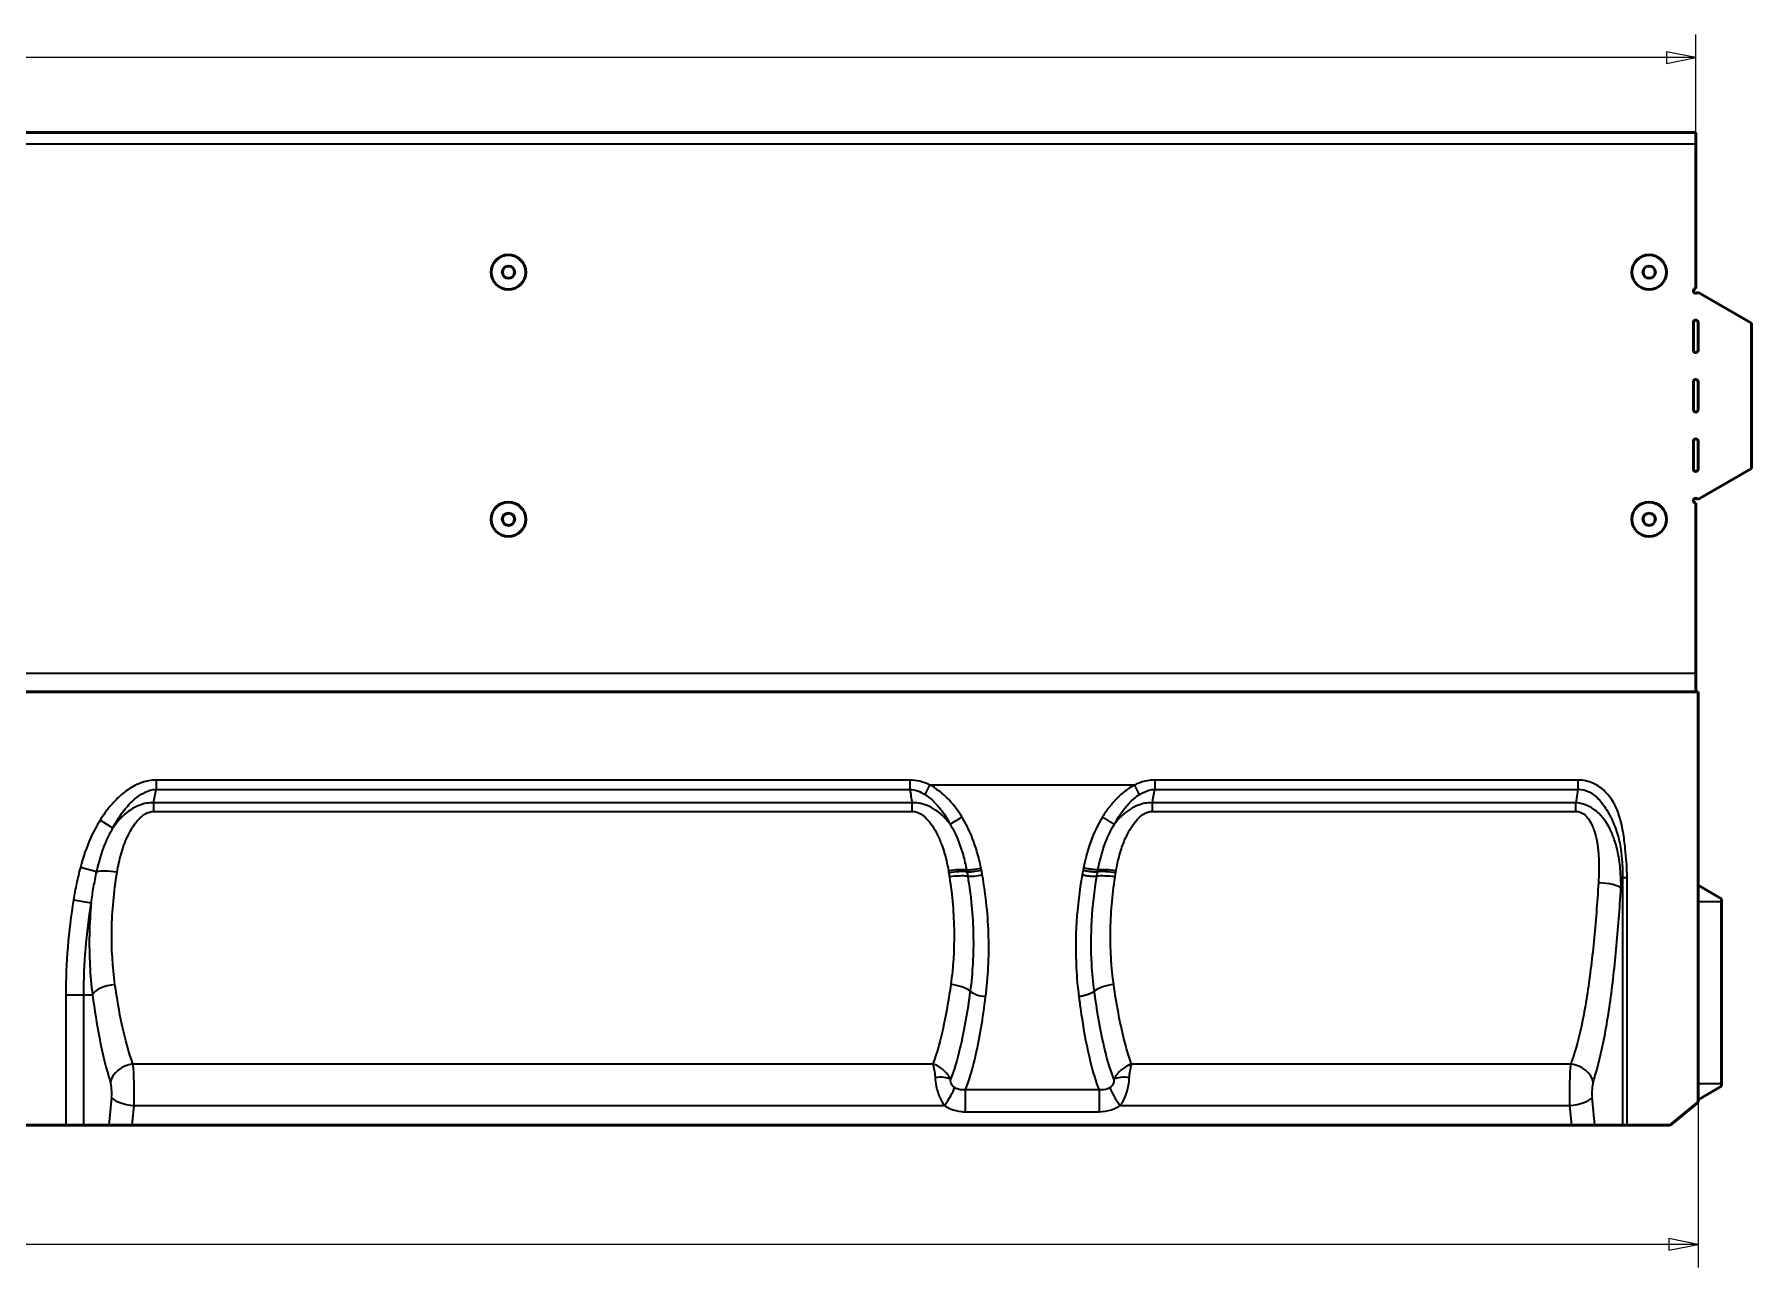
# Model space of a CAD drawing. Header units: millimetres. Extents: x 0 to 2181, y -65 to 1050.
# Drawn here: x 1000.7 to 1369.2, y 569.1 to 833.7 of the extents above; entities that cross this region are included whole.
import ezdxf

# ---------------------------------------------------------------- set-up
doc = ezdxf.new("R2010")
doc.units = ezdxf.units.MM
doc.header["$LTSCALE"] = 2.5
for name, color, linetype, lineweight in [('Bemaßung (ISO)', 7, 'Continuous', 25), ('Sichtbar (ISO)', 7, 'Continuous', 50), ('Sichtbar schmal (ISO)', 7, 'Continuous', 35)]:
    doc.layers.add(name, color=color, linetype=linetype, lineweight=lineweight)

msp = doc.modelspace()

# ---------------------------------------------------------------- linework, layer by layer
at = {"layer": 'Bemaßung (ISO)'}
for p, q in [((1357.162, 810.161), (1357.162, 833.688)), ((1357.162, 828.688), (1350.912, 829.938)), ((1350.912, 829.938), (1350.912, 827.438)), ((1357.162, 828.688), (358.162, 828.688)), ((1350.912, 827.438), (1357.162, 828.688)), ((1357.662, 604.661), (1357.662, 569.13)), ((1357.662, 574.13), (1351.412, 575.38)), ((1357.662, 574.13), (357.662, 574.13)), ((1351.412, 572.88), (1357.662, 574.13))]:
    msp.add_line(p, q, dxfattribs=at)
at = {"layer": 'Bemaßung (ISO)', "flags": 128}
for points in [[(1350.912, 827.438), (1357.162, 828.688), (1350.912, 829.938), (1350.912, 827.438)], [(1351.412, 572.88), (1357.662, 574.13), (1351.412, 575.38), (1351.412, 572.88)]]:
    msp.add_lwpolyline(points, dxfattribs=at)
at = {"layer": 'Bemaßung (ISO)'}
for points in [[(1350.912, 827.438), (1357.162, 828.688), (1350.912, 829.938), (1350.912, 827.438)], [(1351.412, 572.88), (1357.662, 574.13), (1351.412, 575.38), (1351.412, 572.88)]]:
    msp.add_solid(points, dxfattribs=at)
at = {"layer": 'Sichtbar (ISO)'}
for p, q in [((358.162, 812.661), (1357.162, 812.661)), ((1357.162, 779.161), (1357.162, 812.661)), ((1369.162, 771.732), (1357.595, 778.411)), ((1356.662, 765.911), (1356.662, 771.911)), ((1357.662, 771.911), (1357.662, 765.911)), ((1369.162, 740.589), (1369.162, 771.732)), ((1356.662, 753.161), (1356.662, 759.161)), ((1357.662, 759.161), (1357.662, 753.161)), ((1356.662, 740.411), (1356.662, 746.411)), ((1357.662, 746.411), (1357.662, 740.411)), ((1357.595, 733.911), (1369.162, 740.589)), ((1357.162, 692.661), (1357.162, 733.161)), ((1357.662, 692.661), (357.662, 692.661)), ((1357.662, 604.661), (1357.662, 692.661)), ((1362.662, 648.274), (1357.662, 651.161)), ((1362.662, 648.274), (1362.662, 608.047)), ((1362.662, 608.047), (1357.662, 605.161)), ((1357.662, 604.661), (1351.662, 599.661)), ((1351.662, 599.661), (363.662, 599.661))]:
    msp.add_line(p, q, dxfattribs=at)
for centre, radius in [((1102.412, 782.661), 3.708), ((1347.162, 782.661), 3.708), ((1102.412, 782.661), 1.3), ((1347.162, 782.661), 1.3), ((1102.412, 729.661), 3.708), ((1347.162, 729.661), 3.708), ((1102.412, 729.661), 1.3), ((1347.162, 729.661), 1.3)]:
    msp.add_circle(centre, radius, dxfattribs=at)
for centre, start, end in [((1357.162, 778.661), 90, 330), ((1357.162, 771.911), 0, 180), ((1357.162, 765.911), 180, 0), ((1357.162, 759.161), 0, 180), ((1357.162, 753.161), 180, 0), ((1357.162, 746.411), 0, 180), ((1357.162, 740.411), 180, 0), ((1357.162, 733.661), 30, 270)]:
    msp.add_arc(centre, 0.5, start, end, dxfattribs=at)
at = {"layer": 'Sichtbar schmal (ISO)'}
for p, q in [((1357.162, 810.161), (358.162, 810.161)), ((358.162, 696.661), (1357.162, 696.661)), ((1188.521, 673.732), (1026.804, 673.732)), ((1026.804, 673.732), (1026.804, 671.732)), ((1026.804, 671.732), (1188.521, 671.732)), ((1188.521, 673.732), (1188.521, 671.732)), ((1191.807, 670.595), (1192.822, 672.661)), ((1236.789, 672.661), (1192.822, 672.661)), ((1331.88, 673.732), (1241.09, 673.732)), ((1241.09, 671.732), (1331.88, 671.732)), ((1331.88, 671.732), (1331.433, 668.843)), ((1189.022, 668.843), (1026.303, 668.843)), ((1026.303, 667.012), (1026.303, 668.843)), ((1026.303, 667.012), (1189.022, 667.012)), ((1189.022, 667.012), (1189.022, 668.843)), ((1331.433, 668.843), (1240.589, 668.843)), ((1240.589, 667.012), (1240.589, 668.843)), ((1240.589, 667.012), (1331.433, 667.012)), ((1331.433, 667.012), (1331.433, 668.843)), ((1017.507, 663.393), (1014.789, 665.098)), ((1014.066, 654.061), (1010.562, 654.98)), ((1341.127, 650.579), (1341.464, 652.756)), ((1341.464, 652.756), (1341.464, 599.661)), ((1342.43, 599.661), (1342.43, 652.756)), ((1009.082, 648.039), (1012.896, 647.421)), ((1357.662, 647.661), (1362.662, 647.661)), ((1007.45, 627.661), (1007.45, 599.661)), ((1007.45, 627.661), (1013.164, 627.661)), ((1011.314, 599.661), (1011.314, 627.661)), ((1021.836, 612.844), (1193.488, 612.844)), ((1236.122, 612.844), (1330.346, 612.844)), ((1357.662, 608.661), (1362.662, 608.661)), ((1017.255, 605.609), (1016.675, 599.661)), ((1200.481, 602.568), (1200.481, 607.273)), ((1229.129, 607.273), (1200.481, 607.273)), ((1229.129, 607.273), (1229.129, 602.568)), ((1335.507, 599.661), (1334.927, 605.609)), ((1021.672, 599.661), (1022.085, 603.899)), ((1022.085, 603.899), (1195.95, 603.899)), ((1200.481, 602.568), (1229.129, 602.568)), ((1233.661, 603.899), (1330.097, 603.899)), ((1330.097, 603.899), (1330.51, 599.661))]:
    msp.add_line(p, q, dxfattribs=at)
for centre, radius in [((1102.412, 782.661), 3.653), ((1347.162, 782.661), 3.653), ((1102.412, 782.661), 1.418), ((1347.162, 782.661), 1.418), ((1102.412, 729.661), 3.653), ((1347.162, 729.661), 3.653), ((1102.412, 729.661), 1.418), ((1347.162, 729.661), 1.418)]:
    msp.add_circle(centre, radius, dxfattribs=at)
for centre, major_axis, ratio, start_param, end_param in [((1199.718, 666.051), (3.364, 2.164), 0.0500202, 3.8279586, 4.680234), ((1018.447, 652.913), (-4.938, 0.784), 0.206567, 4.7451746, 5.835241), ((1196.832, 653.197), (4.933, 0.818), 0.2045184, 0.6322781, 1.5368758), ((1196.897, 652.792), (-4.939, -0.776), 0.2074003, 3.7721736, 4.6798181), ((1197.038, 651.867), (-4.946, -0.73), 0.2137347, 3.7670659, 4.6808627), ((1203.816, 655.459), (-3.916, -0.814), 0.1504953, 0.6250733, 1.5395195), ((1203.908, 655.007), (3.924, 0.776), 0.1548249, 3.7650352, 4.6817859), ((1204.092, 654.046), (3.933, 0.73), 0.1638131, 3.7600558, 4.6819796), ((1232.572, 651.867), (-4.946, 0.73), 0.2137347, 4.7439152, 5.657712), ((1232.713, 652.792), (4.939, -0.776), 0.2074003, 1.6033672, 2.5110117), ((1232.779, 653.197), (4.933, -0.818), 0.2045184, 1.6047168, 2.5093146), ((1336.297, 650.579), (4.99, -0.308), 0.2242807, 0.2688106, 1.5846525), ((1017.993, 627.661), (-4.957, -0.658), 0.4408493, 4.6539291, 5.9906803), ((1197.332, 627.661), (4.957, -0.658), 0.4408493, 0.638182, 1.6292562), ((1204.808, 629.052), (-3.964, 0.537), 0.4436245, 0.639315, 1.6307762), ((1232.279, 627.661), (-4.957, -0.658), 0.4408493, 4.6539291, 5.6450033), ((1021.836, 608.963), (-4.748, -1.566), 0.7598963, 4.4668126, 5.8736796), ((1021.33, 606.635), (0, 8), 0.1004809, 4.3633231, 5.6009349), ((1330.852, 606.635), (0, -8), 0.1004809, 3.8238431, 5.0614548), ((1330.346, 608.963), (-4.748, 1.566), 0.7598963, 3.5510984, 4.9579654), ((1016.5, 606.635), (0, -3), 0.2679492, 1.2217305, 2.4593422), ((1193.968, 608.271), (3.963, 0.543), 0.4059027, 0.5304324, 1.515211), ((1235.643, 608.271), (-3.963, 0.543), 0.4059027, 4.7679743, 5.7527529), ((1335.682, 606.635), (0, 3), 0.2679492, 0.6822505, 1.9198622), ((1022.085, 605.609), (-4.976, 0.485), 0.3405929, 0.2788785, 1.6040006), ((1195.95, 605.267), (2.204, 3.338), 0.1966396, 4.4229519, 5.6770036), ((1233.661, 605.267), (2.204, -3.338), 0.1966396, 3.7477744, 5.0018261), ((1330.097, 605.609), (4.976, 0.485), 0.3405929, 4.6791847, 6.0043068)]:
    msp.add_ellipse(centre, major_axis=major_axis, ratio=ratio, start_param=start_param, end_param=end_param, dxfattribs=at)
for points, knots in [([(1026.804, 673.732), (1026.254, 673.732), (1025.703, 673.677), (1024.298, 673.405), (1023.46, 673.115), (1021.603, 672.236), (1020.618, 671.583), (1018.718, 670.033), (1017.816, 669.117), (1016.186, 667.179), (1015.455, 666.159), (1014.789, 665.098)], [0, 0, 0, 0, 0.1651158, 0.1651158, 0.4293011, 0.4293011, 0.7812928, 0.7812928, 1.1650423, 1.1650423, 1.5409905, 1.5409905, 1.5409905, 1.5409905]), ([(1017.507, 663.393), (1018.03, 664.387), (1018.604, 665.345), (1019.88, 667.177), (1020.584, 668.048), (1022.062, 669.538), (1022.825, 670.172), (1024.255, 671.047), (1024.899, 671.344), (1025.97, 671.643), (1026.388, 671.714), (1026.804, 671.732)], [-1.5409905, -1.5409905, -1.5409905, -1.5409905, -1.1650423, -1.1650423, -0.7812928, -0.7812928, -0.4293011, -0.4293011, -0.1651158, -0.1651158, 0, 0, 0, 0]), ([(1192.822, 672.661), (1192.137, 672.997), (1191.419, 673.271), (1189.974, 673.635), (1189.248, 673.732), (1188.521, 673.732)], [0, 0, 0, 0, 0.22899982, 0.22899982, 0.44715442, 0.44715442, 0.44715442, 0.44715442]), ([(1188.521, 671.732), (1189.071, 671.708), (1189.623, 671.592), (1190.728, 671.206), (1191.279, 670.929), (1191.807, 670.595)], [-0.44715442, -0.44715442, -0.44715442, -0.44715442, -0.22899982, -0.22899982, 0, 0, 0, 0]), ([(1199.718, 665.813), (1199.035, 666.913), (1198.276, 667.964), (1196.619, 669.861), (1195.73, 670.715), (1194.143, 671.906), (1193.498, 672.316), (1192.822, 672.661)], [-0.96710785, -0.96710785, -0.96710785, -0.96710785, -0.58785374, -0.58785374, -0.22609759, -0.22609759, 0, 0, 0, 0]), ([(1236.789, 672.661), (1236.238, 672.38), (1235.706, 672.054), (1233.409, 670.432), (1231.906, 668.771), (1230.643, 666.955), (1230.383, 666.582), (1230.133, 666.2), (1229.893, 665.813)], [17.46595027, 17.46595027, 17.46595027, 17.46595027, 17.65049258, 17.65049258, 18.29910402, 18.29910402, 18.29910402, 18.43259858, 18.43259858, 18.43259858, 18.43259858]), ([(1241.09, 673.732), (1240.535, 673.732), (1239.981, 673.676), (1238.521, 673.392), (1237.629, 673.073), (1236.789, 672.661)], [17.01949589, 17.01949589, 17.01949589, 17.01949589, 17.18539343, 17.18539343, 17.46595027, 17.46595027, 17.46595027, 17.46595027]), ([(1237.804, 670.595), (1238.451, 671.004), (1239.136, 671.33), (1240.25, 671.642), (1240.67, 671.714), (1241.09, 671.732)], [-17.46595027, -17.46595027, -17.46595027, -17.46595027, -17.18539343, -17.18539343, -17.01949589, -17.01949589, -17.01949589, -17.01949589]), ([(1342.43, 652.756), (1342.43, 653.184), (1342.424, 653.612), (1342.394, 654.725), (1342.359, 655.409), (1342.244, 657.064), (1342.153, 658.034), (1341.92, 660.215), (1341.772, 661.423), (1341.345, 663.961), (1341.047, 665.285), (1340.21, 667.631), (1339.715, 668.669), (1338.419, 670.581), (1337.614, 671.455), (1336.179, 672.5), (1335.657, 672.805), (1334.136, 673.479), (1333.085, 673.712), (1331.976, 673.732), (1331.928, 673.732), (1331.88, 673.732)], [5.3095481, 5.3095481, 5.3095481, 5.3095481, 5.4379487, 5.4379487, 5.6433897, 5.6433897, 5.9355967, 5.9355967, 6.302899, 6.302899, 6.7229003, 6.7229003, 7.0757234, 7.0757234, 7.4285408, 7.4285408, 7.6089484, 7.6089484, 7.9261888, 7.9261888, 7.9404976, 7.9404976, 7.9404976, 7.9404976]), ([(1331.88, 671.732), (1331.916, 671.734), (1331.952, 671.735), (1332.788, 671.748), (1333.573, 671.558), (1334.709, 670.989), (1335.1, 670.729), (1336.191, 669.847), (1336.83, 669.118), (1337.973, 667.528), (1338.481, 666.665), (1339.478, 664.667), (1339.947, 663.503), (1340.653, 661.175), (1340.908, 660.028), (1341.227, 657.922), (1341.321, 656.974), (1341.422, 655.355), (1341.448, 654.684), (1341.466, 653.595), (1341.468, 653.176), (1341.464, 652.756)], [-7.9404976, -7.9404976, -7.9404976, -7.9404976, -7.9261888, -7.9261888, -7.6089484, -7.6089484, -7.4285408, -7.4285408, -7.0757234, -7.0757234, -6.7229003, -6.7229003, -6.302899, -6.302899, -5.9355967, -5.9355967, -5.6433897, -5.6433897, -5.4379487, -5.4379487, -5.3095481, -5.3095481, -5.3095481, -5.3095481]), ([(1026.303, 668.843), (1025.765, 668.87), (1025.233, 668.832), (1024.169, 668.648), (1023.642, 668.491), (1021.959, 667.826), (1020.981, 667.152), (1019.083, 665.495), (1018.233, 664.464), (1017.507, 663.393)], [0, 0, 0, 0, 0.09498394, 0.09498394, 0.20089896, 0.20089896, 0.45894116, 0.45894116, 0.78043964, 0.78043964, 0.78043964, 0.78043964]), ([(1018.447, 653.958), (1018.66, 655.257), (1018.939, 656.553), (1019.666, 659.112), (1020.114, 660.377), (1021.191, 662.688), (1021.797, 663.753), (1023.09, 665.361), (1023.695, 665.969), (1024.717, 666.602), (1025.034, 666.757), (1025.671, 666.958), (1025.987, 667.012), (1026.303, 667.012)], [-1.6679819, -1.6679819, -1.6679819, -1.6679819, -1.2509864, -1.2509864, -0.8339909, -0.8339909, -0.4589412, -0.4589412, -0.200899, -0.200899, -0.0949839, -0.0949839, 0, 0, 0, 0]), ([(1197.184, 664.271), (1196.841, 664.717), (1196.472, 665.152), (1195.482, 666.186), (1194.824, 666.768), (1193.514, 667.66), (1192.908, 668.001), (1191.664, 668.503), (1191.042, 668.685), (1189.939, 668.842), (1189.483, 668.866), (1189.022, 668.843)], [0.94701393, 0.94701393, 0.94701393, 0.94701393, 1.08448172, 1.08448172, 1.28623676, 1.28623676, 1.43315443, 1.43315443, 1.55716423, 1.55716423, 1.63842316, 1.63842316, 1.63842316, 1.63842316]), ([(1189.022, 667.012), (1189.293, 667.012), (1189.563, 666.973), (1190.221, 666.793), (1190.596, 666.613), (1191.353, 666.136), (1191.724, 665.824), (1192.533, 665.018), (1192.944, 664.501), (1193.73, 663.352), (1194.095, 662.712), (1194.79, 661.316), (1195.11, 660.556), (1195.789, 658.697), (1196.112, 657.588), (1196.553, 655.729), (1196.703, 654.982), (1196.832, 654.233)], [-1.6384232, -1.6384232, -1.6384232, -1.6384232, -1.5571642, -1.5571642, -1.4331544, -1.4331544, -1.2862368, -1.2862368, -1.0844817, -1.0844817, -0.8575502, -0.8575502, -0.6013428, -0.6013428, -0.2402981, -0.2402981, 0, 0, 0, 0]), ([(1191.807, 670.595), (1192.328, 670.265), (1192.827, 669.878), (1194.059, 668.766), (1194.753, 667.977), (1196.049, 666.234), (1196.646, 665.273), (1197.184, 664.271)], [0, 0, 0, 0, 0.22609759, 0.22609759, 0.58785374, 0.58785374, 0.96710785, 0.96710785, 0.96710785, 0.96710785]), ([(1232.427, 664.271), (1232.616, 664.624), (1232.813, 664.971), (1233.017, 665.313), (1234.01, 666.971), (1235.187, 668.498), (1236.968, 670.019), (1237.378, 670.326), (1237.804, 670.595)], [-18.43259858, -18.43259858, -18.43259858, -18.43259858, -18.29910402, -18.29910402, -18.29910402, -17.65049258, -17.65049258, -17.46595027, -17.46595027, -17.46595027, -17.46595027]), ([(1240.589, 668.843), (1240.277, 668.859), (1239.966, 668.853), (1239.179, 668.788), (1238.713, 668.7), (1237.656, 668.407), (1237.091, 668.172), (1235.926, 667.564), (1235.349, 667.172), (1234.135, 666.198), (1233.532, 665.595), (1232.795, 664.737), (1232.607, 664.505), (1232.427, 664.271)], [0, 0, 0, 0, 0.05501758, 0.05501758, 0.1430457, 0.1430457, 0.2663702, 0.2663702, 0.41900275, 0.41900275, 0.61904773, 0.61904773, 0.69140924, 0.69140924, 0.69140924, 0.69140924]), ([(1232.779, 654.233), (1232.847, 654.628), (1232.92, 655.022), (1233.247, 656.615), (1233.554, 657.809), (1234.239, 659.887), (1234.584, 660.778), (1235.277, 662.255), (1235.594, 662.853), (1236.293, 663.98), (1236.671, 664.512), (1237.425, 665.381), (1237.782, 665.735), (1238.494, 666.297), (1238.838, 666.519), (1239.475, 666.812), (1239.754, 666.906), (1240.222, 666.994), (1240.405, 667.012), (1240.589, 667.012)], [-1.6384232, -1.6384232, -1.6384232, -1.6384232, -1.511729, -1.511729, -1.1253112, -1.1253112, -0.8280668, -0.8280668, -0.6190477, -0.6190477, -0.4190028, -0.4190028, -0.2663702, -0.2663702, -0.1430457, -0.1430457, -0.0550176, -0.0550176, 0, 0, 0, 0]), ([(1341.127, 650.579), (1341.139, 651.587), (1341.117, 652.603), (1340.969, 654.996), (1340.809, 656.379), (1340.33, 658.843), (1340.056, 659.92), (1339.4, 661.82), (1339.057, 662.644), (1338.377, 663.939), (1338.094, 664.417), (1337.331, 665.527), (1336.818, 666.154), (1335.771, 667.125), (1335.298, 667.494), (1334.179, 668.165), (1333.517, 668.457), (1332.358, 668.752), (1331.894, 668.821), (1331.433, 668.843)], [0, 0, 0, 0, 0.2794757, 0.2794757, 0.6542348, 0.6542348, 0.942511, 0.942511, 1.164262, 1.164262, 1.2954821, 1.2954821, 1.4746101, 1.4746101, 1.5947367, 1.5947367, 1.7245727, 1.7245727, 1.8057202, 1.8057202, 1.8057202, 1.8057202]), ([(1331.433, 667.012), (1331.704, 667.012), (1331.974, 666.972), (1332.645, 666.768), (1333.022, 666.545), (1333.652, 666.018), (1333.914, 665.721), (1334.487, 664.934), (1334.762, 664.419), (1335.161, 663.499), (1335.306, 663.101), (1335.647, 662.019), (1335.811, 661.326), (1336.11, 659.721), (1336.222, 658.806), (1336.389, 656.705), (1336.417, 655.518), (1336.39, 653.456), (1336.353, 652.577), (1336.297, 651.702)], [-1.8057202, -1.8057202, -1.8057202, -1.8057202, -1.7245727, -1.7245727, -1.5947367, -1.5947367, -1.4746101, -1.4746101, -1.2954821, -1.2954821, -1.164262, -1.164262, -0.942511, -0.942511, -0.6542348, -0.6542348, -0.2794757, -0.2794757, 0, 0, 0, 0]), ([(1014.789, 665.098), (1014.05, 663.919), (1013.4, 662.685), (1011.882, 659.345), (1011.139, 657.183), (1010.562, 654.98)], [0, 0, 0, 0, 0.4174312, 0.4174312, 1.1007004, 1.1007004, 1.1007004, 1.1007004]), ([(1014.066, 654.061), (1014.518, 656.107), (1015.115, 658.115), (1016.359, 661.194), (1016.897, 662.326), (1017.507, 663.393)], [-1.1007004, -1.1007004, -1.1007004, -1.1007004, -0.4174312, -0.4174312, 0, 0, 0, 0]), ([(1197.184, 664.271), (1197.525, 663.708), (1197.843, 663.121), (1198.883, 660.988), (1199.482, 659.35), (1200.256, 656.611), (1200.505, 655.538), (1200.712, 654.454)], [-1.1481316, -1.1481316, -1.1481316, -1.1481316, -0.9235674, -0.9235674, -0.3552182, -0.3552182, 0, 0, 0, 0]), ([(1203.816, 654.844), (1203.578, 656.032), (1203.291, 657.212), (1202.401, 660.241), (1201.711, 662.068), (1200.495, 664.491), (1200.122, 665.162), (1199.718, 665.813)], [0, 0, 0, 0, 0.3552182, 0.3552182, 0.9235674, 0.9235674, 1.1481316, 1.1481316, 1.1481316, 1.1481316]), ([(1229.893, 665.813), (1228.859, 664.149), (1228.03, 662.355), (1226.691, 658.664), (1226.18, 656.763), (1225.795, 654.844)], [18.4325986, 18.4325986, 18.4325986, 18.4325986, 19.0065176, 19.0065176, 19.5804366, 19.5804366, 19.5804366, 19.5804366]), ([(1228.899, 654.454), (1229.233, 656.206), (1229.678, 657.93), (1230.839, 661.241), (1231.554, 662.831), (1232.427, 664.271)], [-19.5804366, -19.5804366, -19.5804366, -19.5804366, -19.0065176, -19.0065176, -18.4325986, -18.4325986, -18.4325986, -18.4325986]), ([(1010.562, 654.98), (1010.261, 653.835), (1009.986, 652.684), (1009.492, 650.37), (1009.272, 649.207), (1009.082, 648.039)], [0, 0, 0, 0, 0.35498076, 0.35498076, 0.70996152, 0.70996152, 0.70996152, 0.70996152]), ([(1012.896, 647.421), (1013.043, 648.527), (1013.215, 649.635), (1013.606, 651.849), (1013.825, 652.956), (1014.066, 654.061)], [-0.70996152, -0.70996152, -0.70996152, -0.70996152, -0.35498076, -0.35498076, 0, 0, 0, 0]), ([(1017.993, 629.88), (1017.467, 633.589), (1017.229, 637.533), (1017.378, 645.632), (1017.763, 649.788), (1018.447, 653.958)], [-2.6764536, -2.6764536, -2.6764536, -2.6764536, -1.3382268, -1.3382268, 0, 0, 0, 0]), ([(1196.897, 653.841), (1196.922, 653.692), (1196.945, 653.543), (1196.992, 653.245), (1197.015, 653.096), (1197.038, 652.947)], [-2.648670241, -2.648670241, -2.648670241, -2.648670241, -2.60083033, -2.60083033, -2.552990419, -2.552990419, -2.552990419, -2.552990419]), ([(1197.038, 652.947), (1197.649, 648.948), (1197.981, 644.969), (1198.076, 637.214), (1197.837, 633.439), (1197.332, 629.88)], [0, 0, 0, 0, 1.2841148, 1.2841148, 2.5682295, 2.5682295, 2.5682295, 2.5682295]), ([(1200.712, 654.454), (1200.726, 654.382), (1200.739, 654.31), (1200.766, 654.166), (1200.779, 654.094), (1200.792, 654.022)], [0, 0, 0, 0, 0.0233569, 0.0233569, 0.04665176, 0.04665176, 0.04665176, 0.04665176]), ([(1200.792, 654.022), (1200.82, 653.865), (1200.848, 653.707), (1200.903, 653.393), (1200.93, 653.235), (1200.957, 653.078)], [-0.099102646, -0.099102646, -0.099102646, -0.099102646, -0.049551323, -0.049551323, 0, 0, 0, 0]), ([(1200.957, 653.078), (1201.666, 648.887), (1202.062, 644.682), (1202.233, 636.403), (1202.008, 632.329), (1201.485, 628.434)], [-2.6393834, -2.6393834, -2.6393834, -2.6393834, -1.3196917, -1.3196917, 0, 0, 0, 0]), ([(1203.908, 654.376), (1203.893, 654.454), (1203.878, 654.532), (1203.847, 654.688), (1203.832, 654.766), (1203.816, 654.844)], [-0.04665176, -0.04665176, -0.04665176, -0.04665176, -0.0233569, -0.0233569, 0, 0, 0, 0]), ([(1204.092, 653.38), (1204.062, 653.546), (1204.032, 653.712), (1203.97, 654.044), (1203.939, 654.21), (1203.908, 654.376)], [0, 0, 0, 0, 0.049551323, 0.049551323, 0.099102646, 0.099102646, 0.099102646, 0.099102646]), ([(1204.808, 627.265), (1205.337, 631.402), (1205.557, 635.727), (1205.33, 644.504), (1204.884, 648.957), (1204.092, 653.38)], [0, 0, 0, 0, 1.3196917, 1.3196917, 2.6393834, 2.6393834, 2.6393834, 2.6393834]), ([(1225.519, 653.38), (1224.322, 646.697), (1223.917, 639.941), (1224.359, 631.358), (1224.544, 629.288), (1224.802, 627.265)], [19.7261911, 19.7261911, 19.7261911, 19.7261911, 21.7199773, 21.7199773, 22.365437, 22.365437, 22.365437, 22.365437]), ([(1225.703, 654.376), (1225.667, 654.185), (1225.631, 653.994), (1225.57, 653.662), (1225.544, 653.521), (1225.519, 653.38)], [19.627088504, 19.627088504, 19.627088504, 19.627088504, 19.684055212, 19.684055212, 19.726191092, 19.726191092, 19.726191092, 19.726191092]), ([(1225.795, 654.844), (1225.782, 654.779), (1225.769, 654.714), (1225.743, 654.583), (1225.73, 654.518), (1225.718, 654.452), (1225.713, 654.427), (1225.708, 654.401), (1225.703, 654.376)], [19.580436651, 19.580436651, 19.580436651, 19.580436651, 19.599955062, 19.599955062, 19.619473473, 19.619473473, 19.619473473, 19.627088504, 19.627088504, 19.627088504, 19.627088504]), ([(1228.125, 628.434), (1227.87, 630.339), (1227.685, 632.288), (1227.228, 640.374), (1227.583, 646.747), (1228.654, 653.078)], [-22.365437, -22.365437, -22.365437, -22.365437, -21.7199773, -21.7199773, -19.7261911, -19.7261911, -19.7261911, -19.7261911]), ([(1228.654, 653.078), (1228.676, 653.211), (1228.699, 653.345), (1228.754, 653.66), (1228.786, 653.841), (1228.819, 654.022)], [-19.726191092, -19.726191092, -19.726191092, -19.726191092, -19.684055212, -19.684055212, -19.627088504, -19.627088504, -19.627088504, -19.627088504]), ([(1228.819, 654.022), (1228.823, 654.046), (1228.827, 654.069), (1228.832, 654.093), (1228.842, 654.153), (1228.854, 654.213), (1228.876, 654.333), (1228.887, 654.394), (1228.899, 654.454)], [-19.627088504, -19.627088504, -19.627088504, -19.627088504, -19.619473473, -19.619473473, -19.619473473, -19.599955062, -19.599955062, -19.580436651, -19.580436651, -19.580436651, -19.580436651]), ([(1232.279, 629.88), (1231.774, 633.439), (1231.535, 637.214), (1231.629, 644.969), (1231.962, 648.948), (1232.572, 652.947)], [0, 0, 0, 0, 1.2841148, 1.2841148, 2.5682295, 2.5682295, 2.5682295, 2.5682295]), ([(1232.713, 653.841), (1232.724, 653.906), (1232.735, 653.972), (1232.757, 654.102), (1232.768, 654.168), (1232.779, 654.233)], [-1.63317847, -1.63317847, -1.63317847, -1.63317847, -1.612177968, -1.612177968, -1.591177466, -1.591177466, -1.591177466, -1.591177466]), ([(1336.297, 651.702), (1336.022, 647.404), (1335.693, 643.189), (1334.88, 635.017), (1334.397, 631.061), (1333.525, 625.556), (1333.214, 623.811), (1332.204, 618.835), (1331.422, 615.849), (1330.468, 613.176), (1330.407, 613.009), (1330.346, 612.844)], [-5.492338, -5.492338, -5.492338, -5.492338, -4.1192535, -4.1192535, -2.746169, -2.746169, -2.0749152, -2.0749152, -0.7373474, -0.7373474, -0.6470503, -0.6470503, -0.6470503, -0.6470503]), ([(1335.175, 608.963), (1335.237, 609.149), (1335.297, 609.338), (1336.252, 612.351), (1337.034, 615.678), (1338.044, 621.119), (1338.355, 623.012), (1339.226, 628.941), (1339.71, 633.142), (1340.522, 641.735), (1340.852, 646.127), (1341.127, 650.579)], [0.6470503, 0.6470503, 0.6470503, 0.6470503, 0.7373474, 0.7373474, 2.0749152, 2.0749152, 2.746169, 2.746169, 4.1192535, 4.1192535, 5.492338, 5.492338, 5.492338, 5.492338]), ([(1009.082, 648.039), (1008.537, 644.672), (1008.128, 641.283), (1007.585, 634.483), (1007.45, 631.072), (1007.45, 627.661)], [0, 0, 0, 0, 1.0232779, 1.0232779, 2.0465557, 2.0465557, 2.0465557, 2.0465557]), ([(1011.314, 627.661), (1011.314, 630.97), (1011.444, 634.278), (1011.971, 640.872), (1012.367, 644.157), (1012.896, 647.421)], [-2.0465557, -2.0465557, -2.0465557, -2.0465557, -1.0232779, -1.0232779, 0, 0, 0, 0]), ([(1012.896, 647.421), (1012.68, 645.116), (1012.548, 642.82), (1012.408, 636.128), (1012.637, 631.79), (1013.164, 627.661)], [0.6487644, 0.6487644, 0.6487644, 0.6487644, 1.3382268, 1.3382268, 2.6764536, 2.6764536, 2.6764536, 2.6764536]), ([(1013.164, 627.661), (1013.593, 624.431), (1014.082, 621.319), (1015.324, 614.891), (1016.113, 611.673), (1017.007, 608.963)], [0, 0, 0, 0, 1.0889942, 1.0889942, 2.4063448, 2.4063448, 2.4063448, 2.4063448]), ([(1021.836, 612.844), (1020.943, 615.245), (1020.154, 618.125), (1018.912, 623.988), (1018.422, 626.863), (1017.993, 629.88)], [-2.4063448, -2.4063448, -2.4063448, -2.4063448, -1.0889942, -1.0889942, 0, 0, 0, 0]), ([(1197.332, 629.88), (1196.903, 626.863), (1196.413, 623.988), (1195.171, 618.125), (1194.382, 615.245), (1193.488, 612.844)], [0, 0, 0, 0, 1.0889942, 1.0889942, 2.4063448, 2.4063448, 2.4063448, 2.4063448]), ([(1201.485, 628.434), (1200.898, 624.059), (1200.183, 619.887), (1198.704, 613.714), (1198.032, 611.456), (1197.275, 609.554)], [0, 0, 0, 0, 1.4493249, 1.4493249, 2.4232956, 2.4232956, 2.4232956, 2.4232956]), ([(1200.481, 607.273), (1201.295, 609.299), (1202.005, 611.772), (1203.515, 618.363), (1204.228, 622.722), (1204.808, 627.265)], [-2.4651594, -2.4651594, -2.4651594, -2.4651594, -1.4493249, -1.4493249, 0, 0, 0, 0]), ([(1224.802, 627.265), (1224.805, 627.246), (1224.807, 627.227), (1224.812, 627.189), (1224.814, 627.17), (1224.822, 627.113), (1224.827, 627.075), (1224.841, 626.962), (1224.851, 626.886), (1224.881, 626.659), (1224.901, 626.508), (1224.961, 626.056), (1225.001, 625.755), (1225.166, 624.555), (1225.296, 623.664), (1225.943, 619.455), (1226.539, 616.277), (1227.797, 611.119), (1228.425, 609.029), (1229.129, 607.273)], [22.365437, 22.365437, 22.365437, 22.365437, 22.3714871, 22.3714871, 22.3775371, 22.3775371, 22.3896371, 22.3896371, 22.4138371, 22.4138371, 22.4622372, 22.4622372, 22.5590373, 22.5590373, 22.850079, 22.850079, 23.9508427, 23.9508427, 24.8304316, 24.8304316, 24.8304316, 24.8304316]), ([(1232.336, 609.554), (1231.685, 611.19), (1231.096, 613.09), (1229.869, 617.898), (1229.273, 620.931), (1228.623, 624.97), (1228.493, 625.827), (1228.326, 626.981), (1228.285, 627.27), (1228.225, 627.705), (1228.205, 627.851), (1228.175, 628.069), (1228.165, 628.142), (1228.15, 628.251), (1228.145, 628.288), (1228.138, 628.343), (1228.135, 628.361), (1228.13, 628.397), (1228.128, 628.416), (1228.125, 628.434)], [-24.7885627, -24.7885627, -24.7885627, -24.7885627, -23.9508427, -23.9508427, -22.850079, -22.850079, -22.5590373, -22.5590373, -22.4622372, -22.4622372, -22.4138371, -22.4138371, -22.3896371, -22.3896371, -22.3775371, -22.3775371, -22.3714871, -22.3714871, -22.365437, -22.365437, -22.365437, -22.365437]), ([(1236.122, 612.844), (1235.525, 614.447), (1234.975, 616.263), (1233.602, 621.697), (1232.88, 625.65), (1232.279, 629.88)], [0.6472371, 0.6472371, 0.6472371, 0.6472371, 1.5267909, 1.5267909, 3.0535817, 3.0535817, 3.0535817, 3.0535817]), ([(1197.275, 609.554), (1197.033, 610.026), (1196.735, 610.457), (1195.868, 611.458), (1195.25, 611.952), (1194.237, 612.538), (1193.862, 612.711), (1193.488, 612.844)], [0, 0, 0, 0, 0.05498416, 0.05498416, 0.14295882, 0.14295882, 0.192689, 0.192689, 0.192689, 0.192689]), ([(1193.488, 612.844), (1193.539, 612.645), (1193.59, 612.431), (1193.726, 611.799), (1193.807, 611.353), (1193.912, 610.56), (1193.945, 610.239), (1193.968, 609.907)], [-0.192689, -0.192689, -0.192689, -0.192689, -0.14295882, -0.14295882, -0.05498416, -0.05498416, 0, 0, 0, 0]), ([(1236.122, 612.844), (1235.621, 612.665), (1235.117, 612.415), (1234.078, 611.724), (1233.549, 611.26), (1232.805, 610.354), (1232.548, 609.969), (1232.336, 609.554)], [-0.00089662, -0.00089662, -0.00089662, -0.00089662, 0.06586354, 0.06586354, 0.14335821, 0.14335821, 0.19179239, 0.19179239, 0.19179239, 0.19179239]), ([(1235.643, 609.907), (1235.663, 610.2), (1235.691, 610.483), (1235.78, 611.19), (1235.848, 611.593), (1235.986, 612.282), (1236.054, 612.577), (1236.122, 612.844)], [-0.19179239, -0.19179239, -0.19179239, -0.19179239, -0.14335821, -0.14335821, -0.06586354, -0.06586354, 0.00089662, 0.00089662, 0.00089662, 0.00089662]), ([(1193.968, 609.907), (1194.009, 609.312), (1194.087, 608.691), (1194.389, 607.138), (1194.672, 606.24), (1195.295, 604.872), (1195.611, 604.346), (1195.95, 603.899)], [0, 0, 0, 0, 0.0986894, 0.0986894, 0.25372089, 0.25372089, 0.37788906, 0.37788906, 0.37788906, 0.37788906]), ([(1198.135, 607.763), (1197.962, 607.867), (1197.804, 607.998), (1197.506, 608.368), (1197.381, 608.629), (1197.281, 609.128), (1197.266, 609.339), (1197.275, 609.554)], [-0.37788906, -0.37788906, -0.37788906, -0.37788906, -0.25372089, -0.25372089, -0.0986894, -0.0986894, 0, 0, 0, 0]), ([(1232.336, 609.554), (1232.344, 609.358), (1232.333, 609.166), (1232.25, 608.701), (1232.146, 608.45), (1231.861, 608.046), (1231.683, 607.89), (1231.483, 607.767), (1231.479, 607.765), (1231.476, 607.763)], [-0.863739, -0.863739, -0.863739, -0.863739, -0.77399811, -0.77399811, -0.6304127, -0.6304127, -0.4884234, -0.4884234, -0.48585025, -0.48585025, -0.48585025, -0.48585025]), ([(1233.661, 603.899), (1233.668, 603.908), (1233.675, 603.917), (1234.068, 604.442), (1234.425, 605.061), (1235.031, 606.52), (1235.276, 607.369), (1235.538, 608.803), (1235.606, 609.366), (1235.643, 609.907)], [0.48585025, 0.48585025, 0.48585025, 0.48585025, 0.4884234, 0.4884234, 0.6304127, 0.6304127, 0.77399811, 0.77399811, 0.863739, 0.863739, 0.863739, 0.863739]), ([(1200.481, 607.273), (1200.318, 607.257), (1200.154, 607.249), (1199.579, 607.258), (1199.176, 607.326), (1198.566, 607.534), (1198.343, 607.638), (1198.135, 607.763)], [-0.4822797, -0.4822797, -0.4822797, -0.4822797, -0.3884368, -0.3884368, -0.14939877, -0.14939877, 0, 0, 0, 0]), ([(1231.476, 607.763), (1231.184, 607.587), (1230.861, 607.454), (1230.078, 607.257), (1229.605, 607.225), (1229.129, 607.273)], [-0.4822799, -0.4822799, -0.4822799, -0.4822799, -0.27246934, -0.27246934, 0, 0, 0, 0]), ([(1195.95, 603.899), (1196.357, 603.63), (1196.793, 603.398), (1197.976, 602.904), (1198.754, 602.706), (1199.856, 602.585), (1200.169, 602.568), (1200.481, 602.568)], [0, 0, 0, 0, 0.14939877, 0.14939877, 0.3884368, 0.3884368, 0.4822797, 0.4822797, 0.4822797, 0.4822797]), ([(1229.129, 602.568), (1230.038, 602.568), (1230.946, 602.712), (1232.461, 603.217), (1233.089, 603.521), (1233.661, 603.899)], [0, 0, 0, 0, 0.27246934, 0.27246934, 0.4822799, 0.4822799, 0.4822799, 0.4822799])]:
    msp.add_open_spline(points, degree=3, knots=knots, dxfattribs=at)
for points in [[(1026.303, 668.843), (1026.458, 669.808), (1026.625, 670.771), (1026.804, 671.732)], [(1188.521, 671.732), (1188.7, 670.771), (1188.867, 669.808), (1189.022, 668.843)], [(1240.589, 668.843), (1240.744, 669.808), (1240.911, 670.771), (1241.09, 671.732)], [(1196.832, 654.233), (1196.854, 654.102), (1196.876, 653.971), (1196.897, 653.841)], [(1232.572, 652.947), (1232.618, 653.245), (1232.665, 653.543), (1232.713, 653.841)]]:
    msp.add_open_spline(points, degree=3, dxfattribs=at)
for points, weights in [([(1237.804, 670.595), (1237.504, 671.205), (1237.155, 671.915), (1236.789, 672.661)], [1, 0.968916897095, 0.968916897095, 1]), ([(1241.09, 673.732), (1241.09, 673.026), (1241.09, 672.344), (1241.09, 671.732)], [1, 0.977283884193, 0.977283884193, 1]), ([(1331.88, 673.732), (1331.88, 673.026), (1331.88, 672.344), (1331.88, 671.732)], [1, 0.977283884193, 0.977283884193, 1]), ([(1229.893, 665.813), (1230.879, 665.181), (1231.777, 664.635), (1232.427, 664.271)], [1, 0.940379359436, 0.940379359436, 1]), ([(1225.519, 653.38), (1226.773, 653.154), (1227.896, 653.045), (1228.654, 653.078)], [1, 0.930416698581, 0.930416698581, 1]), ([(1225.703, 654.376), (1226.947, 654.136), (1228.062, 654.01), (1228.819, 654.022)], [1, 0.931181723659, 0.931181723659, 1]), ([(1228.899, 654.454), (1228.143, 654.453), (1227.033, 654.593), (1225.795, 654.844)], [1, 0.931521221133, 0.931521221133, 1]), ([(1342.43, 652.756), (1341.959, 652.756), (1341.586, 652.756), (1341.464, 652.756)], [1, 0.862235560194, 0.862235560194, 1]), ([(1228.125, 628.434), (1227.376, 627.837), (1226.171, 627.413), (1224.802, 627.265)], [1, 0.919747597555, 0.919747597555, 1])]:
    msp.add_rational_spline(points, weights, degree=3, dxfattribs=at)

doc.saveas('drawing.dxf')
